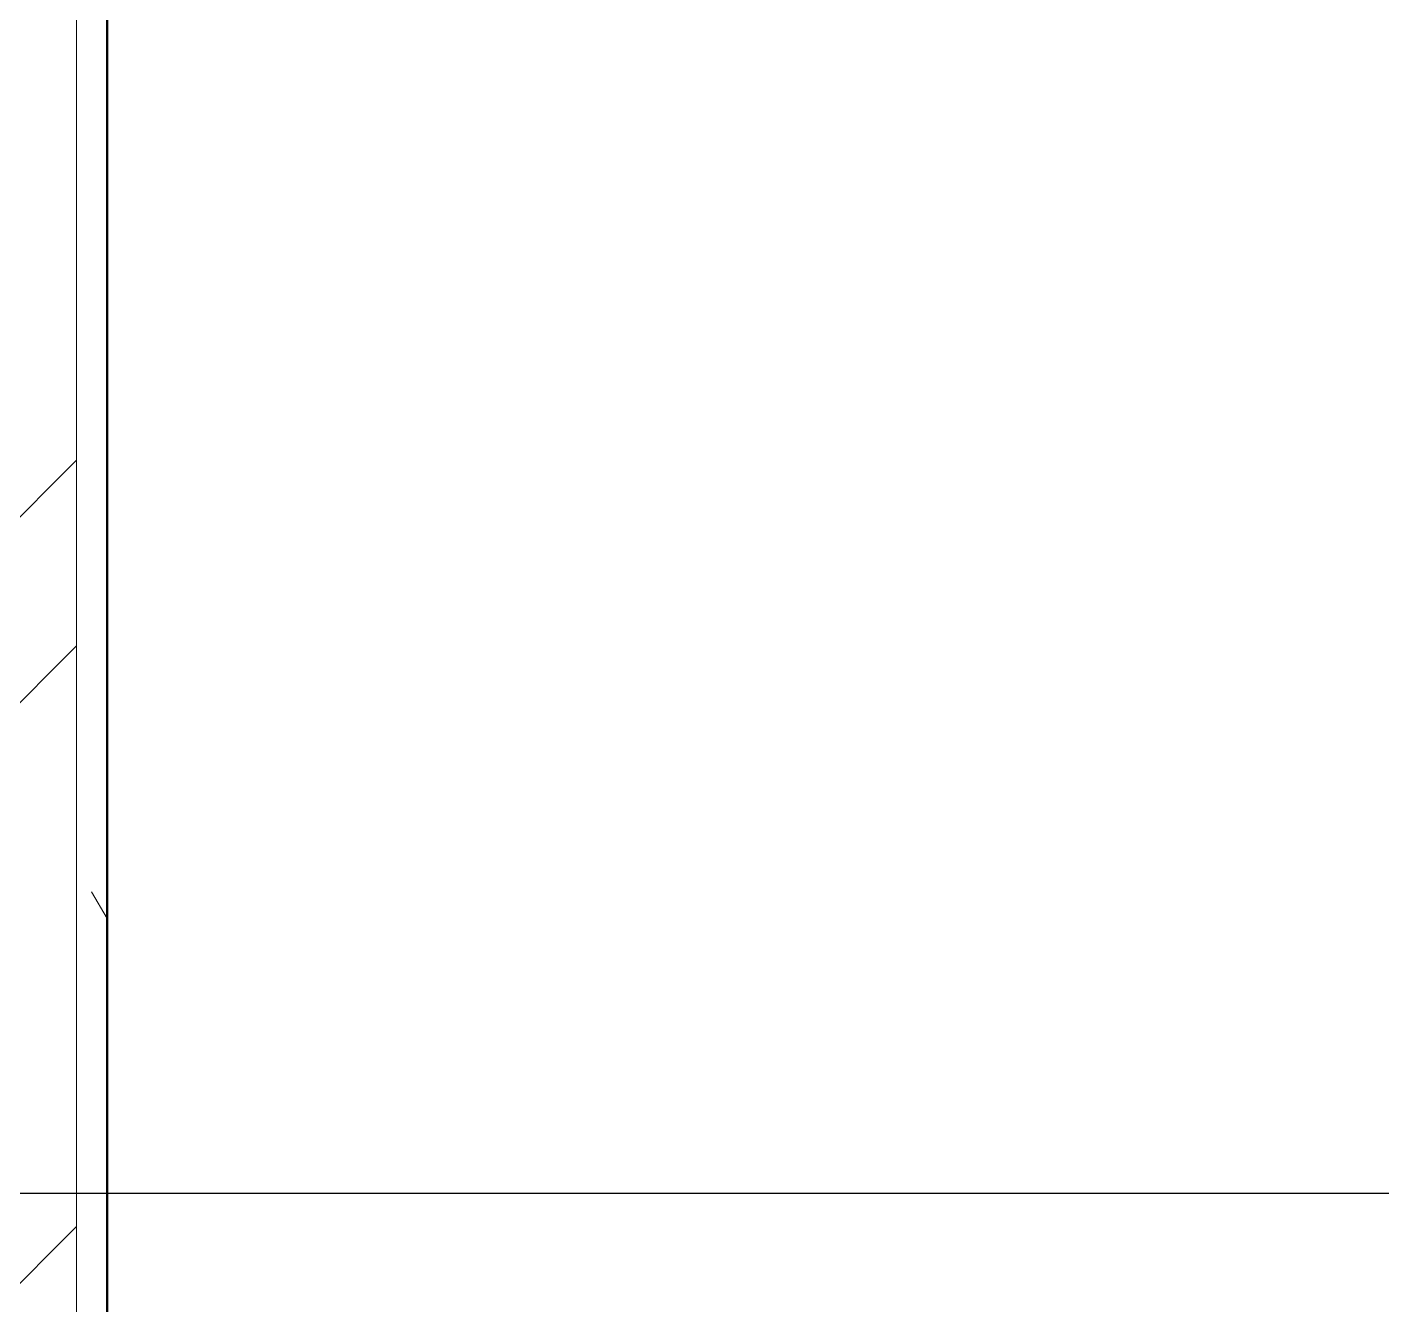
# Model space of a CAD drawing. Header units: millimetres. Extents: x -9358 to 257996, y -67499 to 9117.
# Drawn here: x 48917 to 49806, y -57212 to -56374 of the extents above; entities that cross this region are included whole.
import ezdxf

# ---------------------------------------------------------------- set-up
doc = ezdxf.new("R2010")
doc.units = ezdxf.units.MM
doc.header["$LTSCALE"] = 1000
for name, color, linetype, lineweight in [('A-WAL-CLD', 8, 'Continuous', 9), ('A-WAL-CMU', 8, 'Continuous', 50), ('A-WAL-PAT-1', 8, 'Continuous', 9)]:
    doc.layers.add(name, color=color, linetype=linetype, lineweight=lineweight)
doc.layers.add('CCTVNET', color=6, linetype='Continuous')

# ---------------------------------------------------------------- blocks, each defined once
blk = doc.blocks.new('G')
at = {"layer": 'A-WAL-PAT-1'}
h = blk.add_hatch(dxfattribs=at)
h.set_pattern_fill('FP_1', color=256, style=0, pattern_type=2)
h.set_pattern_definition([(45, (0, 0), (-251.4472, 251.4472), []), (45, (0, 381), (-251.4472, 251.4472), [])])
h.paths.add_polyline_path([(48950, -57350), (48950, -53240), (48830, -53240), (48830, -57350)], flags=0)
h = blk.add_hatch(dxfattribs=at)
h.set_pattern_fill('FP_2', color=256, style=0, pattern_type=2)
h.set_pattern_definition([(0, (0, 0), (812.8, 203.2), [33.528, -576.072, 33.528, -576.072, -3251.2]), (0, (0, 0), (812.8, 203.2), [-1219.2, 33.528, -1185.672, 33.528, -576.072, -1422.4]), (0, (0, 0), (812.8, 203.2), [-3048, 33.528, -372.872, 33.528, -982.472]), (120, (304.8, 101.6), (-582.37636, 602.30545), [33.528, -576.072, 33.528, -576.072, -3251.2]), (120, (304.8, 101.6), (-582.37636, 602.30545), [-1219.2, 33.528, -1185.672, 33.528, -576.072, -1422.4]), (120, (304.8, 101.6), (-582.37636, 602.30545), [-3048, 33.528, -372.872, 33.528, -982.472]), (240, (406.4, 508), (-230.42364, -805.50545), [33.528, -576.072, 33.528, -576.072, -3251.2]), (240, (406.4, 508), (-230.42364, -805.50545), [-1219.2, 33.528, -1185.672, 33.528, -576.072, -1422.4]), (240, (406.4, 508), (-230.42364, -805.50545), [-3048, 33.528, -372.872, 33.528, -982.472])])
h.paths.add_polyline_path([(48950, -57350), (48970, -57350), (48970, -53360), (48950, -53360), (48950, -57330)], flags=0)
at = {"layer": 'A-WAL-CLD'}
blk.add_line((48950, -57330), (48950, -53380), dxfattribs=at)
at = {"layer": 'A-WAL-CMU'}
blk.add_line((48970, -57350), (48970, -53360), dxfattribs=at)

msp = doc.modelspace()

# ---------------------------------------------------------------- block references
msp.add_blockref('G', (0, -148.08))

# ---------------------------------------------------------------- next in the draw order: linework, layer by layer
at = {"layer": 'CCTVNET', "color": 3}
msp.add_lwpolyline([(52474.32, -57549.59), (52474.32, -57139.08), (41035, -57139.08), (41035, -43489.55)], dxfattribs=at)

doc.saveas('drawing.dxf')
